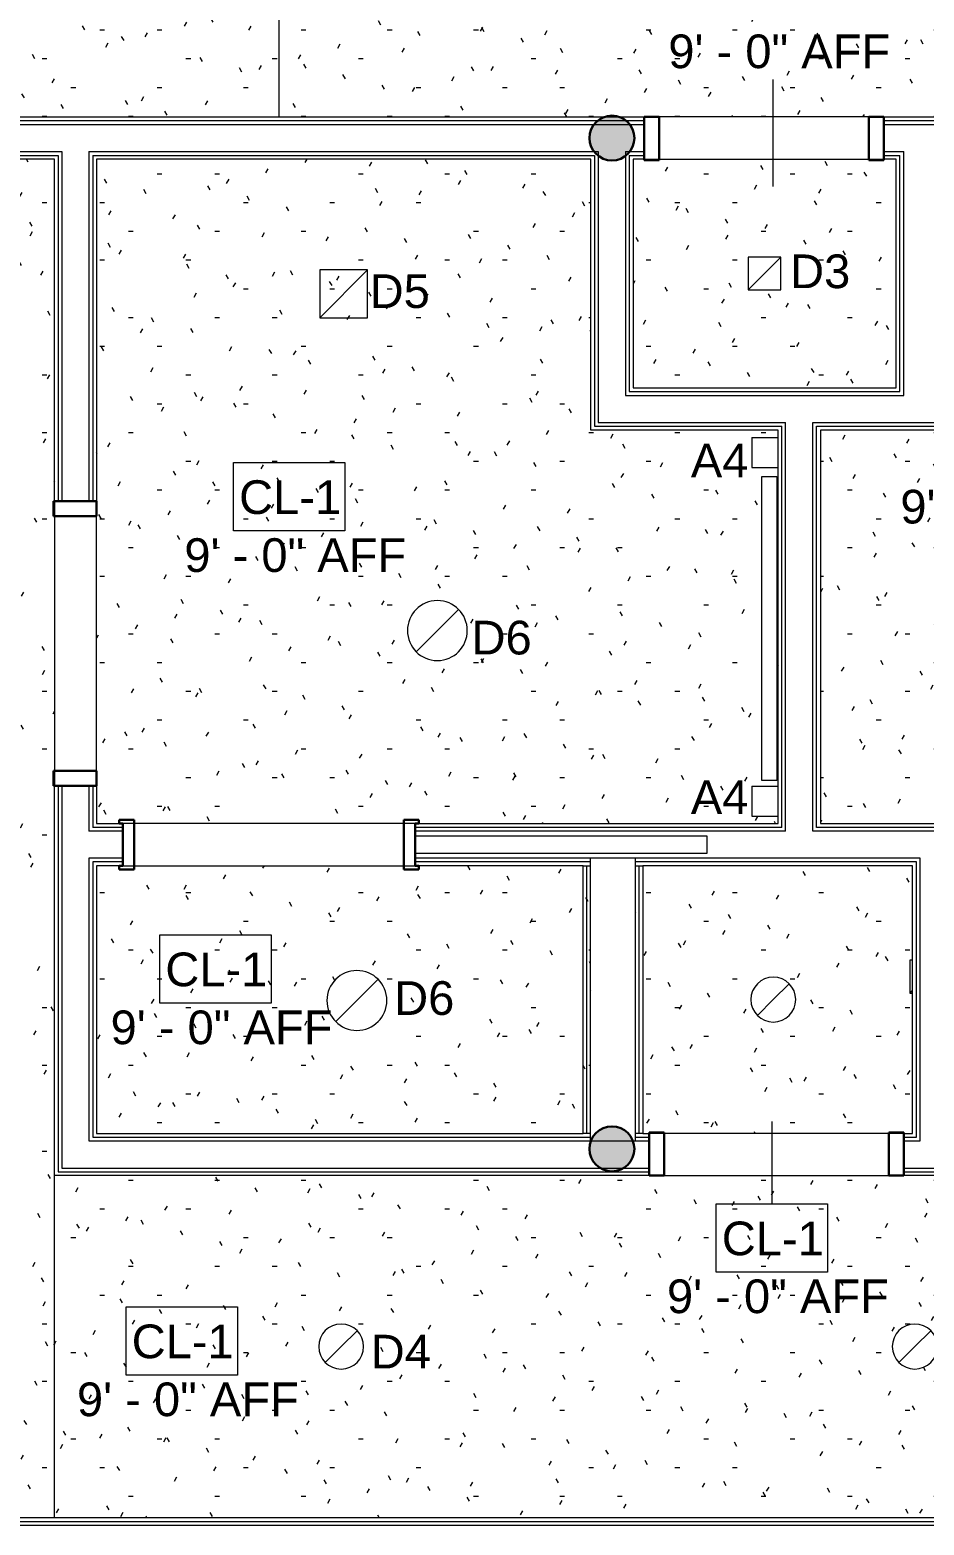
# Model space of a CAD drawing. Header units: inches. Extents: x -1176 to 1507, y -2527 to 978.
# Drawn here: x -811.9 to -692.5, y 261.1 to 460.8 of the extents above; entities that cross this region are included whole.
import ezdxf

# ---------------------------------------------------------------- set-up
doc = ezdxf.new("R2010")
doc.units = ezdxf.units.IN
doc.header["$MEASUREMENT"] = 0
for name, color, linetype, lineweight in [('A-CLNG', 13, 'Continuous', 18), ('A-CLNG-IDEN', 151, 'Continuous', 9), ('A-CLNG-PATT', 13, 'Continuous', 18), ('A-DOOR', 31, 'Continuous', 18), ('A-DOOR-FRAM', 31, 'Continuous', 30), ('A-WALL', 113, 'Continuous', 18), ('A-WALL-PATT', 111, 'Continuous', 18), ('E-LITE-EQPM', 33, 'Continuous', 9), ('E-LITE-EQPM-IDEN', 33, 'Continuous', 9), ('I-WALL', 2, 'Continuous', 18), ('Q-SPCQ', 91, 'Continuous', 9), ('S-COLS', 52, 'Continuous', 18)]:
    doc.layers.add(name, color=color, linetype=linetype, lineweight=lineweight)
doc.styles.add('Arial', font='arial.ttf', dxfattribs={"height": 4.5})
doc.styles.add('Swis721 Lt BT', font='swissl.ttf', dxfattribs={"height": 4.5})
pattern_1 = [(0, (0, 0), (15.36, 3.84), [0.634, -10.886, 0.634, -10.886, -61.44]), (0, (0, 0), (15.36, 3.84), [-23.04, 0.634, -22.406, 0.634, -10.886, -26.88]), (0, (0, 0), (15.36, 3.84), [-57.6, 0.634, -7.046, 0.634, -18.566]), (120, (5.76, 1.92), (-11.005538, 11.38215), [0.634, -10.886, 0.634, -10.886, -61.44]), (120, (5.76, 1.92), (-11.005538, 11.38215), [-23.04, 0.634, -22.406, 0.634, -10.886, -26.88]), (120, (5.76, 1.92), (-11.005538, 11.38215), [-57.6, 0.634, -7.046, 0.634, -18.566]), (240, (7.68, 9.6), (-4.354462, -15.22215), [0.634, -10.886, 0.634, -10.886, -61.44]), (240, (7.68, 9.6), (-4.354462, -15.22215), [-23.04, 0.634, -22.406, 0.634, -10.886, -26.88]), (240, (7.68, 9.6), (-4.354462, -15.22215), [-57.6, 0.634, -7.046, 0.634, -18.566])]

# ---------------------------------------------------------------- blocks, each defined once
blk = doc.blocks.new('Single Flush - D2 2_4_ x 8_-8524163-2nd Floor RCP')
at = {"layer": 'A-DOOR-FRAM'}
for p, q in [((-16, -2.9375), (-16, 2.8125)), ((-16, 2.8125), (-14, 2.8125)), ((-14, -2.9375), (-14, 2.8125)), ((14.000004, -2.9375), (14.000004, 2.8125)), ((14.000004, 2.8125), (16.000004, 2.8125)), ((16.000004, -2.9375), (16.000004, 2.8125)), ((-16, -2.9375), (-14, -2.9375)), ((14.000004, -2.9375), (16.000004, -2.9375))]:
    blk.add_line(p, q, dxfattribs=at)
blk = doc.blocks.new('Single Flush - D2 2_10_ X 8_-8249392-2nd Floor RCP')
at = {"layer": 'A-DOOR-FRAM'}
for p, q in [((-19, 2.9375), (-19, -2.8125)), ((-19, 2.9375), (-17, 2.9375)), ((-17, 2.9375), (-17, -2.8125)), ((17.000004, 2.9375), (17.000004, -2.8125)), ((17.000004, 2.9375), (19.000004, 2.9375)), ((19.000004, 2.9375), (19.000004, -2.8125)), ((-19, -2.8125), (-17, -2.8125)), ((17.000004, -2.8125), (19.000004, -2.8125))]:
    blk.add_line(p, q, dxfattribs=at)
blk = doc.blocks.new('Single Flush Pocket - D5 3_ X 8_-6998484-2nd Floor RCP')
at = {"layer": 'A-DOOR-FRAM'}
for p, q in [((-20, 3.3125), (-20, 2.8125)), ((-20, 3.3125), (-18, 3.3125)), ((-20, 2.8125), (-19.5, 2.8125)), ((-19.5, 2.8125), (-19.5, -2.8125)), ((-18, 3.3125), (-18, -3.3125)), ((18.000004, 3.3125), (18.000004, -3.3125)), ((18.000004, 3.3125), (20.000004, 3.3125)), ((19.500004, 2.8125), (19.500004, -2.8125)), ((19.500004, 2.8125), (20.000004, 2.8125)), ((20.000004, 3.3125), (20.000004, 2.8125)), ((-20, -3.3125), (-20, -2.8125)), ((-20, -2.8125), (-19.5, -2.8125)), ((-20, -3.3125), (-18, -3.3125)), ((18.000004, -3.3125), (20.000004, -3.3125)), ((19.500004, -2.8125), (20.000004, -2.8125)), ((20.000004, -3.3125), (20.000004, -2.8125))]:
    blk.add_line(p, q, dxfattribs=at)
blk = doc.blocks.new('Single Flush - D2 2_6_ X 8_-8253023-2nd Floor RCP')
at = {"layer": 'A-DOOR-FRAM'}
for p, q in [((-17, 2.9375), (-17, -2.8125)), ((-17, 2.9375), (-15, 2.9375)), ((-15, 2.9375), (-15, -2.8125)), ((15.000004, 2.9375), (15.000004, -2.8125)), ((15.000004, 2.9375), (17.000004, 2.9375)), ((17.000004, 2.9375), (17.000004, -2.8125)), ((-17, -2.8125), (-15, -2.8125)), ((15.000004, -2.8125), (17.000004, -2.8125))]:
    blk.add_line(p, q, dxfattribs=at)
blk = doc.blocks.new('L-Recessed Circular - Downlight - 8_-7245237-2nd Floor RCP')
at = {"layer": 'E-LITE-EQPM'}
for q in [(2.83, 2.83), (-2.83, -2.83)]:
    blk.add_line((0, 0), q, dxfattribs=at)
for start, end in [(360, 180), (180, 360)]:
    blk.add_arc((0, 0), 4, start, end, dxfattribs=at)
blk = doc.blocks.new('L-Recessed Square Downlight - 6_-4552745-2nd Floor RCP')
at = {"layer": 'E-LITE-EQPM'}
for p, q in [((-3.1875, -3.1875), (-3.1875, 3.1875)), ((-3.1875, 3.1875), (3.1875, 3.1875)), ((-3.1875, 3.1875), (3.1875, -3.1875)), ((3.1875, 3.1875), (3.1875, -3.1875)), ((3.1875, -3.1875), (-3.1875, -3.1875))]:
    blk.add_line(p, q, dxfattribs=at)
blk = doc.blocks.new('Sconce Light - Sphere - 60W - 120V-7960182-2nd Floor RCP')
at = {"layer": 'E-LITE-EQPM'}
for p, q in [((0, 6.3125), (-2, 6.3125)), ((-2, 6.3125), (-2, 2.8125)), ((2, 6.3125), (0, 6.3125)), ((2, 6.3125), (2, 2.8125)), ((-2, 2.8125), (0, 2.8125)), ((0, 2.8125), (2, 2.8125))]:
    blk.add_line(p, q, dxfattribs=at)
blk = doc.blocks.new('L-Recessed Square Downlight - 4_-4552743-2nd Floor RCP')
at = {"layer": 'E-LITE-EQPM'}
for p, q in [((-2.1875, -2.1875), (-2.1875, 2.1875)), ((-2.1875, 2.1875), (2.1875, 2.1875)), ((-2.1875, 2.1875), (2.1875, -2.1875)), ((2.1875, 2.1875), (2.1875, -2.1875)), ((2.1875, -2.1875), (-2.1875, -2.1875))]:
    blk.add_line(p, q, dxfattribs=at)
blk = doc.blocks.new('L-Recessed Square Downlight - 4_-V12-2nd Floor RCP')
at = {"layer": 'E-LITE-EQPM'}
for p, q in [((-2.19, -2.19), (-2.19, 2.19)), ((-2.19, 2.19), (-1.82, 2.19)), ((-2.19, 2.19), (-1.82, 1.82)), ((-1.82, -2.19), (-2.19, -2.19))]:
    blk.add_line(p, q, dxfattribs=at)
blk = doc.blocks.new('L-Recessed Circular - Downlight - 6_-7313291-2nd Floor RCP')
at = {"layer": 'E-LITE-EQPM'}
for q in [(2.12, 2.12), (-2.12, -2.12)]:
    blk.add_line((0, 0), q, dxfattribs=at)
for start, end in [(360, 180), (180, 360)]:
    blk.add_arc((0, 0), 3, start, end, dxfattribs=at)
blk = doc.blocks.new('Mirror68 - Mirror-8095697-2nd Floor RCP')
at = {"layer": 'Q-SPCQ'}
for p, q in [((-982.6, -1001.6), (-982.6, -999.6)), ((-982.6, -999.6), (-942.01, -999.6)), ((-942.01, -999.6), (-942.01, -1001.6)), ((-942.01, -1001.6), (-982.6, -1001.6))]:
    blk.add_line(p, q, dxfattribs=at)

msp = doc.modelspace()

# ---------------------------------------------------------------- hatches: boundary and pattern name
at = {"layer": 'A-CLNG-PATT'}
h = msp.add_hatch(dxfattribs=at)
h.set_pattern_fill('FP_2', color=256, style=0, pattern_type=2)
h.set_pattern_definition(pattern_1)
h.paths.add_polyline_path([(-1004.06, 449.19), (-872, 449.19), (-871.06, 449.37), (-870.12, 449.19), (-778.6, 449.19), (-778.6, 497.19), (-778.85, 497.19), (-778.85, 601.03), (-867.56, 601.03), (-867.56, 572.84), (-874.56, 572.84), (-874.56, 601.03), (-884.56, 601.03), (-884.56, 597.53), (-888.56, 597.53), (-888.56, 601.03), (-987.56, 601.03), (-987.56, 597.53), (-991.56, 597.53), (-991.56, 601.03), (-997.64, 601.03), (-997.64, 594.9), (-1004.06, 594.9), (-1004.06, 518.87), (-1015.06, 518.87), (-1015.06, 458.42), (-1004.06, 458.42), (-1004.06, 453.32)], flags=0)
h.paths.add_polyline_path([(-992.85, 458.89), (-992.95, 458.91), (-993.02, 458.99), (-993.05, 459.08), (-993.05, 461.23), (-993.29, 461.26), (-993.53, 461.26), (-993.67, 461.31), (-993.86, 461.34), (-994.83, 461.74), (-994.96, 461.85), (-995.62, 462.36), (-995.72, 462.49), (-995.87, 462.61), (-996.02, 462.88), (-996.25, 463.17), (-996.39, 463.51), (-996.55, 463.79), (-996.58, 463.99), (-996.64, 464.12), (-996.77, 465.22), (-996.74, 465.44), (-996.64, 466.16), (-996.58, 466.29), (-996.55, 466.49), (-996.39, 466.77), (-996.25, 467.11), (-996.02, 467.4), (-995.87, 467.67), (-995.72, 467.79), (-995.62, 467.92), (-994.82, 468.55), (-994.71, 468.59), (-993.86, 468.94), (-993.67, 468.97), (-993.53, 469.02), (-993.22, 469.03), (-992.84, 469.08), (-992.38, 469.02), (-992.17, 469.02), (-992.04, 468.97), (-991.82, 468.94), (-990.87, 468.55), (-990.05, 467.92), (-989.43, 467.11), (-989.03, 466.16), (-988.9, 465.14), (-989.03, 464.12), (-989.43, 463.17), (-990.05, 462.36), (-990.88, 461.73), (-991.82, 461.34), (-992.04, 461.31), (-992.17, 461.26), (-992.38, 461.26), (-992.65, 461.23), (-992.66, 459.03), (-992.71, 458.95), (-992.8, 458.89), (-992.84, 458.89)], flags=0)
h.paths.add_polyline_path([(-820.18, 478.02), (-820.96, 478.12), (-821.68, 478.42), (-822.3, 478.9), (-822.78, 479.52), (-823.08, 480.25), (-823.18, 481.02), (-823.08, 481.8), (-822.78, 482.52), (-822.3, 483.14), (-821.68, 483.62), (-820.96, 483.92), (-820.18, 484.02), (-819.41, 483.92), (-818.68, 483.62), (-818.06, 483.14), (-817.59, 482.52), (-817.29, 481.8), (-817.18, 481.02), (-817.29, 480.25), (-817.59, 479.52), (-818.06, 478.9), (-818.68, 478.42), (-819.41, 478.12)], flags=0)
h.paths.add_polyline_path([(-938.53, 478.16), (-939.31, 478.26), (-940.03, 478.56), (-940.65, 479.04), (-941.13, 479.66), (-941.43, 480.38), (-941.53, 481.16), (-941.43, 481.93), (-941.13, 482.66), (-940.65, 483.28), (-940.03, 483.75), (-939.31, 484.05), (-938.53, 484.16), (-937.75, 484.05), (-937.03, 483.75), (-936.41, 483.28), (-935.93, 482.66), (-935.63, 481.93), (-935.53, 481.16), (-935.63, 480.38), (-935.93, 479.66), (-936.41, 479.04), (-937.03, 478.56), (-937.75, 478.26)], flags=0)
h.paths.add_polyline_path([(-879.36, 505.01), (-880.07, 505.25), (-880.5, 505.85), (-880.5, 506.6), (-880.07, 507.2), (-879.86, 507.27), (-879.86, 523.24), (-887.46, 510.07), (-887.32, 509.9), (-887.25, 509.13), (-887.61, 508.51), (-888.29, 508.21), (-889.02, 508.37), (-889.52, 508.92), (-889.58, 509.69), (-889.23, 510.31), (-888.54, 510.61), (-888.33, 510.57), (-880.72, 523.74), (-894.56, 515.75), (-894.51, 515.54), (-894.81, 514.86), (-895.46, 514.48), (-896.2, 514.56), (-896.76, 515.06), (-896.91, 515.79), (-896.61, 516.47), (-895.96, 516.85), (-895.22, 516.77), (-895.06, 516.62), (-881.22, 524.61), (-896.44, 524.61), (-896.5, 524.4), (-897.11, 523.96), (-897.86, 523.96), (-898.46, 524.4), (-898.69, 525.11), (-898.46, 525.82), (-897.85, 526.26), (-897.11, 526.26), (-896.5, 525.82), (-896.44, 525.61), (-881.22, 525.61), (-895.07, 533.58), (-895.22, 533.45), (-895.99, 533.39), (-896.61, 533.74), (-896.91, 534.42), (-896.76, 535.15), (-896.2, 535.65), (-895.43, 535.71), (-894.81, 535.36), (-894.51, 534.68), (-894.56, 534.46), (-880.72, 526.47), (-888.33, 539.65), (-888.54, 539.6), (-889.23, 539.91), (-889.6, 540.55), (-889.52, 541.3), (-889.02, 541.85), (-888.29, 542.01), (-887.61, 541.7), (-887.24, 541.06), (-887.32, 540.31), (-887.46, 540.15), (-879.86, 526.97), (-879.86, 542.95), (-880.07, 543.02), (-880.5, 543.62), (-880.5, 544.37), (-880.07, 544.97), (-879.36, 545.2), (-878.65, 544.97), (-878.21, 544.37), (-878.21, 543.62), (-878.65, 543.02), (-878.86, 542.95), (-878.86, 526.97), (-871.25, 540.15), (-871.4, 540.31), (-871.46, 541.08), (-871.1, 541.7), (-870.42, 542.01), (-869.69, 541.85), (-869.19, 541.3), (-869.13, 540.52), (-869.49, 539.91), (-870.17, 539.6), (-870.38, 539.65), (-877.99, 526.47), (-864.16, 534.46), (-864.2, 534.68), (-863.9, 535.36), (-863.25, 535.73), (-862.51, 535.65), (-861.95, 535.15), (-861.8, 534.42), (-862.1, 533.74), (-862.75, 533.37), (-863.49, 533.45), (-863.66, 533.6), (-877.49, 525.61), (-862.28, 525.61), (-862.21, 525.82), (-861.6, 526.26), (-860.86, 526.26), (-860.25, 525.82), (-860.02, 525.11), (-860.25, 524.4), (-860.86, 523.96), (-861.61, 523.96), (-862.21, 524.4), (-862.28, 524.61), (-877.49, 524.61), (-863.64, 516.63), (-863.49, 516.77), (-862.72, 516.83), (-862.1, 516.47), (-861.8, 515.79), (-861.95, 515.06), (-862.51, 514.56), (-863.28, 514.5), (-863.9, 514.86), (-864.2, 515.54), (-864.16, 515.75), (-877.99, 523.74), (-870.38, 510.57), (-870.17, 510.61), (-869.49, 510.31), (-869.11, 509.66), (-869.19, 508.92), (-869.69, 508.37), (-870.42, 508.21), (-871.1, 508.51), (-871.47, 509.16), (-871.4, 509.9), (-871.25, 510.07), (-878.86, 523.24), (-878.86, 507.27), (-878.65, 507.2), (-878.21, 506.6), (-878.21, 505.85), (-878.65, 505.25), (-879.22, 505.06)], flags=0)
h.paths.add_polyline_path([(-820.18, 553.81), (-820.96, 553.91), (-821.68, 554.21), (-822.3, 554.69), (-822.78, 555.31), (-823.08, 556.03), (-823.18, 556.81), (-823.08, 557.59), (-822.78, 558.31), (-822.3, 558.93), (-821.68, 559.41), (-820.96, 559.71), (-820.18, 559.81), (-819.41, 559.71), (-818.68, 559.41), (-818.06, 558.93), (-817.59, 558.31), (-817.29, 557.59), (-817.18, 556.81), (-817.29, 556.03), (-817.59, 555.31), (-818.06, 554.69), (-818.68, 554.21), (-819.41, 553.91)], flags=0)
h.paths.add_polyline_path([(-938.53, 553.94), (-939.31, 554.05), (-940.03, 554.35), (-940.65, 554.82), (-941.13, 555.44), (-941.43, 556.17), (-941.53, 556.94), (-941.43, 557.72), (-941.13, 558.44), (-940.65, 559.06), (-940.03, 559.54), (-939.31, 559.84), (-938.53, 559.94), (-937.75, 559.84), (-937.03, 559.54), (-936.41, 559.06), (-935.93, 558.44), (-935.63, 557.72), (-935.53, 556.94), (-935.63, 556.17), (-935.93, 555.44), (-936.41, 554.82), (-937.03, 554.35), (-937.75, 554.05)], flags=0)
h.paths.add_polyline_path([(-785.76, 583.51), (-796.78, 583.51), (-796.78, 594.53), (-785.76, 594.53), (-785.76, 592.76)], flags=0)
h = msp.add_hatch(dxfattribs=at)
h.set_pattern_fill('FP_2', color=256, style=0, pattern_type=2)
h.set_pattern_definition(pattern_1)
h.paths.add_polyline_path([(-713.41, 449.19), (-655.45, 449.19), (-655.45, 497.19), (-778.6, 497.19), (-778.6, 449.19), (-735.11, 449.19), (-734.16, 449.37), (-733.22, 449.19), (-725.07, 449.19)], flags=0)
h.paths.add_polyline_path([(-743.98, 471.19), (-744.75, 471.29), (-745.48, 471.59), (-746.1, 472.07), (-746.57, 472.69), (-746.87, 473.41), (-746.98, 474.19), (-746.87, 474.96), (-746.57, 475.69), (-746.1, 476.31), (-745.48, 476.78), (-744.75, 477.08), (-743.98, 477.19), (-743.2, 477.08), (-742.48, 476.78), (-741.85, 476.31), (-741.38, 475.69), (-741.08, 474.96), (-740.98, 474.19), (-741.08, 473.41), (-741.38, 472.69), (-741.85, 472.07), (-742.48, 471.59), (-743.2, 471.29)], flags=0)
h.paths.add_polyline_path([(-695.98, 471.19), (-696.75, 471.29), (-697.48, 471.59), (-698.1, 472.07), (-698.57, 472.69), (-698.87, 473.41), (-698.98, 474.19), (-698.87, 474.96), (-698.57, 475.69), (-698.1, 476.31), (-697.48, 476.78), (-696.75, 477.08), (-695.98, 477.19), (-695.2, 477.08), (-694.48, 476.78), (-693.85, 476.31), (-693.38, 475.69), (-693.08, 474.96), (-692.98, 474.19), (-693.08, 473.41), (-693.38, 472.69), (-693.85, 472.07), (-694.48, 471.59), (-695.2, 471.29)], flags=0)
h = msp.add_hatch(dxfattribs=at)
h.set_pattern_fill('FP_2', color=256, style=0, pattern_type=2)
h.set_pattern_definition(pattern_1)
h.paths.add_polyline_path([(-1004.06, 262.12), (-965.55, 262.12), (-965.55, 315.06), (-958.55, 315.06), (-958.55, 262.12), (-874.56, 262.12), (-874.56, 315.06), (-867.56, 315.06), (-867.56, 262.12), (-808.6, 262.12), (-808.6, 443.56), (-860.6, 443.56), (-860.6, 440.06), (-864.6, 440.06), (-864.6, 443.56), (-870.12, 443.56), (-871.06, 443.37), (-872, 443.56), (-971.06, 443.56), (-971.06, 440.06), (-975.06, 440.06), (-975.06, 443.56), (-1004.06, 443.56), (-1004.06, 389.37), (-1015.06, 389.37), (-1015.06, 335.94), (-1004.06, 335.94), (-1004.06, 266.12), (-1015.06, 266.12), (-1015.06, 262.12)], flags=0)
h.paths.add_polyline_path([(-858.63, 265.21), (-858.73, 265.23), (-858.8, 265.3), (-858.83, 265.4), (-858.83, 267.55), (-859.12, 267.58), (-859.32, 267.58), (-859.45, 267.63), (-859.64, 267.66), (-860.61, 268.06), (-860.74, 268.17), (-861.4, 268.67), (-861.51, 268.81), (-861.65, 268.93), (-861.8, 269.2), (-862.03, 269.49), (-862.17, 269.83), (-862.33, 270.11), (-862.37, 270.3), (-862.42, 270.44), (-862.56, 271.53), (-862.52, 271.75), (-862.42, 272.48), (-862.37, 272.61), (-862.33, 272.81), (-862.17, 273.08), (-862.03, 273.43), (-861.8, 273.72), (-861.65, 273.99), (-861.51, 274.11), (-861.4, 274.24), (-860.6, 274.87), (-860.49, 274.91), (-859.64, 275.26), (-859.45, 275.29), (-859.32, 275.34), (-859.07, 275.34), (-858.62, 275.4), (-858.17, 275.34), (-857.95, 275.34), (-857.83, 275.29), (-857.6, 275.26), (-856.65, 274.87), (-855.84, 274.24), (-855.21, 273.43), (-854.82, 272.48), (-854.68, 271.46), (-854.82, 270.44), (-855.21, 269.49), (-855.84, 268.67), (-856.67, 268.04), (-857.6, 267.66), (-857.83, 267.63), (-857.95, 267.58), (-858.17, 267.58), (-858.44, 267.55), (-858.44, 265.35), (-858.49, 265.26), (-858.58, 265.21), (-858.62, 265.21)], flags=0)
h.paths.add_polyline_path([(-943.53, 269.59), (-954.56, 269.59), (-954.56, 280.61), (-943.53, 280.61)], flags=0)
h.paths.add_polyline_path([(-963.45, 345.31), (-964.22, 345.42), (-964.95, 345.72), (-965.57, 346.19), (-966.04, 346.81), (-966.34, 347.54), (-966.45, 348.31), (-966.34, 349.09), (-966.04, 349.81), (-965.57, 350.43), (-964.95, 350.91), (-964.22, 351.21), (-963.45, 351.31), (-962.67, 351.21), (-961.95, 350.91), (-961.33, 350.43), (-960.85, 349.81), (-960.55, 349.09), (-960.45, 348.31), (-960.55, 347.54), (-960.85, 346.81), (-961.33, 346.19), (-961.95, 345.72), (-962.67, 345.42)], flags=0)
h.paths.add_polyline_path([(-860.22, 345.31), (-860.99, 345.42), (-861.72, 345.72), (-862.34, 346.19), (-862.81, 346.81), (-863.11, 347.54), (-863.22, 348.31), (-863.11, 349.09), (-862.81, 349.81), (-862.34, 350.43), (-861.72, 350.91), (-860.99, 351.21), (-860.22, 351.31), (-859.44, 351.21), (-858.72, 350.91), (-858.09, 350.43), (-857.62, 349.81), (-857.32, 349.09), (-857.22, 348.31), (-857.32, 347.54), (-857.62, 346.81), (-858.09, 346.19), (-858.72, 345.72), (-859.44, 345.42)], flags=0)
h.paths.add_polyline_path([(-911.83, 358.97), (-912.54, 359.2), (-912.98, 359.8), (-912.98, 360.55), (-912.54, 361.15), (-912.33, 361.22), (-912.33, 377.2), (-919.94, 364.02), (-919.79, 363.86), (-919.73, 363.09), (-920.09, 362.47), (-920.77, 362.17), (-921.5, 362.32), (-922, 362.87), (-922.06, 363.65), (-921.7, 364.26), (-921.02, 364.57), (-920.8, 364.52), (-913.2, 377.7), (-927.03, 369.71), (-926.99, 369.49), (-927.29, 368.81), (-927.94, 368.44), (-928.68, 368.52), (-929.23, 369.02), (-929.39, 369.75), (-929.08, 370.43), (-928.44, 370.8), (-927.7, 370.72), (-927.53, 370.58), (-913.7, 378.56), (-928.91, 378.56), (-928.98, 378.35), (-929.58, 377.91), (-930.33, 377.92), (-930.93, 378.35), (-931.16, 379.06), (-930.93, 379.77), (-930.33, 380.21), (-929.58, 380.21), (-928.98, 379.77), (-928.91, 379.56), (-913.7, 379.56), (-927.55, 387.54), (-927.7, 387.4), (-928.47, 387.34), (-929.08, 387.7), (-929.39, 388.38), (-929.23, 389.11), (-928.68, 389.61), (-927.91, 389.67), (-927.29, 389.31), (-926.99, 388.63), (-927.03, 388.42), (-913.2, 380.43), (-920.8, 393.6), (-921.02, 393.56), (-921.7, 393.86), (-922.07, 394.51), (-922, 395.25), (-921.5, 395.8), (-920.77, 395.96), (-920.09, 395.66), (-919.71, 395.01), (-919.79, 394.27), (-919.94, 394.1), (-912.33, 380.93), (-912.33, 396.9), (-912.54, 396.97), (-912.98, 397.58), (-912.98, 398.32), (-912.54, 398.93), (-911.83, 399.16), (-911.12, 398.93), (-910.68, 398.32), (-910.68, 397.57), (-911.12, 396.97), (-911.33, 396.9), (-911.33, 380.93), (-903.72, 394.1), (-903.87, 394.27), (-903.93, 395.04), (-903.58, 395.66), (-902.9, 395.96), (-902.17, 395.8), (-901.67, 395.25), (-901.61, 394.48), (-901.96, 393.86), (-902.64, 393.56), (-902.87, 393.59), (-910.47, 380.43), (-896.63, 388.42), (-896.68, 388.63), (-896.37, 389.31), (-895.73, 389.69), (-894.98, 389.61), (-894.43, 389.11), (-894.28, 388.38), (-894.58, 387.7), (-895.22, 387.32), (-895.97, 387.4), (-896.13, 387.55), (-909.97, 379.56), (-894.75, 379.56), (-894.68, 379.77), (-894.08, 380.21), (-893.33, 380.21), (-892.73, 379.77), (-892.5, 379.06), (-892.73, 378.35), (-893.33, 377.91), (-894.08, 377.92), (-894.68, 378.35), (-894.75, 378.56), (-909.97, 378.56), (-896.12, 370.59), (-895.97, 370.72), (-895.2, 370.78), (-894.58, 370.43), (-894.28, 369.75), (-894.43, 369.02), (-894.98, 368.52), (-895.76, 368.46), (-896.37, 368.81), (-896.68, 369.49), (-896.63, 369.71), (-910.47, 377.7), (-902.86, 364.52), (-902.64, 364.57), (-901.96, 364.26), (-901.59, 363.62), (-901.67, 362.87), (-902.17, 362.32), (-902.9, 362.17), (-903.58, 362.47), (-903.95, 363.11), (-903.87, 363.86), (-903.72, 364.02), (-911.33, 377.2), (-911.33, 361.22), (-911.12, 361.15), (-910.68, 360.55), (-910.68, 359.8), (-911.12, 359.2), (-911.7, 359.01)], flags=0)
h.paths.add_polyline_path([(-963.45, 409.81), (-964.22, 409.91), (-964.95, 410.21), (-965.57, 410.69), (-966.04, 411.31), (-966.34, 412.04), (-966.45, 412.81), (-966.34, 413.59), (-966.04, 414.31), (-965.57, 414.93), (-964.95, 415.41), (-964.22, 415.71), (-963.45, 415.81), (-962.67, 415.71), (-961.95, 415.41), (-961.33, 414.93), (-960.85, 414.31), (-960.55, 413.59), (-960.45, 412.81), (-960.55, 412.04), (-960.85, 411.31), (-961.33, 410.69), (-961.95, 410.21), (-962.67, 409.91)], flags=0)
h.paths.add_polyline_path([(-860.22, 409.81), (-860.99, 409.91), (-861.72, 410.21), (-862.34, 410.69), (-862.81, 411.31), (-863.11, 412.04), (-863.22, 412.81), (-863.11, 413.59), (-862.81, 414.31), (-862.34, 414.93), (-861.72, 415.41), (-860.99, 415.71), (-860.22, 415.81), (-859.44, 415.71), (-858.72, 415.41), (-858.09, 414.93), (-857.62, 414.31), (-857.32, 413.59), (-857.22, 412.81), (-857.32, 412.04), (-857.62, 411.31), (-858.09, 410.69), (-858.72, 410.21), (-859.44, 409.91)], flags=0)
h = msp.add_hatch(dxfattribs=at)
h.set_pattern_fill('FP_2', color=256, style=0, pattern_type=2)
h.set_pattern_definition(pattern_1)
h.paths.add_polyline_path([(-655.45, 354.81), (-655.45, 407.37), (-706.34, 407.37), (-706.34, 354.81), (-666.77, 354.81)], flags=0)
h.paths.add_polyline_path([(-799.45, 354.81), (-711.97, 354.81), (-711.97, 355.81), (-715.47, 355.81), (-715.47, 359.81), (-711.97, 359.81), (-711.97, 402.37), (-715.47, 402.38), (-715.47, 406.37), (-711.97, 406.37), (-711.97, 407.37), (-736.98, 407.37), (-736.98, 443.56), (-802.98, 443.56), (-802.98, 354.81)], flags=0)
h.paths.add_polyline_path([(-712.47, 360.56), (-714.15, 360.56), (-714.15, 401.15), (-712.15, 401.15), (-712.15, 360.56)], flags=0)
h.paths.add_polyline_path([(-757.47, 376.59), (-758.51, 376.73), (-759.47, 377.13), (-760.3, 377.76), (-760.94, 378.59), (-761.34, 379.56), (-761.47, 380.59), (-761.34, 381.63), (-760.94, 382.59), (-760.3, 383.42), (-759.47, 384.06), (-758.51, 384.46), (-757.47, 384.59), (-756.44, 384.46), (-755.47, 384.06), (-754.64, 383.42), (-754.01, 382.59), (-753.61, 381.63), (-753.47, 380.59), (-753.61, 379.56), (-754.01, 378.59), (-754.64, 377.76), (-755.47, 377.13), (-756.44, 376.73)], flags=0)
h.paths.add_polyline_path([(-680.89, 380.26), (-681.67, 380.36), (-682.39, 380.66), (-683.02, 381.14), (-683.49, 381.76), (-683.79, 382.48), (-683.89, 383.26), (-683.79, 384.04), (-683.49, 384.76), (-683.02, 385.38), (-682.39, 385.86), (-681.67, 386.16), (-680.89, 386.26), (-680.12, 386.16), (-679.39, 385.86), (-678.77, 385.38), (-678.3, 384.76), (-678, 384.04), (-677.89, 383.26), (-678, 382.48), (-678.3, 381.76), (-678.77, 381.14), (-679.39, 380.66), (-680.12, 380.36)], flags=0)
h = msp.add_hatch(dxfattribs=at)
h.set_pattern_fill('FP_2', color=256, style=0, pattern_type=2)
h.set_pattern_definition(pattern_1)
h.paths.add_polyline_path([(-731.35, 413), (-696.21, 413), (-696.21, 443.56), (-731.35, 443.56), (-731.35, 426.02)], flags=0)
h.paths.add_polyline_path([(-690.59, 413), (-655.45, 413), (-655.45, 443.56), (-690.59, 443.56), (-690.59, 421.77)], flags=0)
h.paths.add_polyline_path([(-673.02, 425.28), (-673.79, 425.38), (-674.52, 425.68), (-675.14, 426.16), (-675.61, 426.78), (-675.91, 427.5), (-676.02, 428.28), (-675.91, 429.06), (-675.61, 429.78), (-675.14, 430.4), (-674.52, 430.88), (-673.79, 431.18), (-673.02, 431.28), (-672.24, 431.18), (-671.52, 430.88), (-670.89, 430.4), (-670.42, 429.78), (-670.12, 429.06), (-670.02, 428.28), (-670.12, 427.5), (-670.42, 426.78), (-670.89, 426.16), (-671.52, 425.68), (-672.24, 425.38)], flags=0)
h = msp.add_hatch(dxfattribs=at)
h.set_pattern_fill('FP_2', color=256, style=0, pattern_type=2)
h.set_pattern_definition(pattern_1)
h.paths.add_polyline_path([(-783.36, 313.44), (-738.02, 313.44), (-738.02, 349.19), (-802.98, 349.19), (-802.98, 313.44)], flags=0)
h.paths.add_polyline_path([(-768.21, 327.19), (-769.24, 327.32), (-770.21, 327.72), (-771.03, 328.36), (-771.67, 329.19), (-772.07, 330.15), (-772.21, 331.19), (-772.07, 332.22), (-771.67, 333.19), (-771.03, 334.01), (-770.21, 334.65), (-769.24, 335.05), (-768.21, 335.19), (-767.17, 335.05), (-766.21, 334.65), (-765.38, 334.01), (-764.74, 333.19), (-764.34, 332.22), (-764.21, 331.19), (-764.34, 330.15), (-764.74, 329.19), (-765.38, 328.36), (-766.21, 327.72), (-767.17, 327.32)], flags=0)
h = msp.add_hatch(dxfattribs=at)
h.set_pattern_fill('FP_2', color=256, style=0, pattern_type=2)
h.set_pattern_definition(pattern_1)
h.paths.add_polyline_path([(-729.21, 313.44), (-694.02, 313.44), (-694.02, 349.19), (-730.02, 349.19), (-730.02, 313.44)], flags=0)
h.paths.add_polyline_path([(-666.77, 313.44), (-650.09, 313.44), (-650.09, 349.19), (-688.4, 349.19), (-688.4, 313.44)], flags=0)
h.paths.add_polyline_path([(-712.62, 328.31), (-713.41, 328.42), (-714.12, 328.71), (-714.74, 329.19), (-715.22, 329.81), (-715.51, 330.53), (-715.62, 331.31), (-715.51, 332.09), (-715.22, 332.81), (-714.74, 333.43), (-714.12, 333.91), (-713.39, 334.21), (-712.62, 334.31), (-711.84, 334.21), (-711.12, 333.91), (-710.5, 333.43), (-710.02, 332.81), (-709.72, 332.09), (-709.62, 331.31), (-709.72, 330.53), (-710.02, 329.81), (-710.5, 329.19), (-711.12, 328.71), (-711.84, 328.41)], flags=0)
h = msp.add_hatch(dxfattribs=at)
h.set_pattern_fill('FP_2', color=256, style=0, pattern_type=2)
h.set_pattern_definition(pattern_1)
h.paths.add_polyline_path([(-666.77, 262.12), (-655.45, 262.12), (-655.45, 307.81), (-808.6, 307.81), (-808.6, 262.12), (-713.41, 262.12)], flags=0)
h.paths.add_polyline_path([(-693.73, 281.97), (-694.51, 282.07), (-695.23, 282.37), (-695.86, 282.85), (-696.33, 283.47), (-696.63, 284.19), (-696.73, 284.97), (-696.63, 285.74), (-696.33, 286.47), (-695.86, 287.09), (-695.23, 287.57), (-694.51, 287.87), (-693.73, 287.97), (-692.96, 287.87), (-692.23, 287.57), (-691.61, 287.09), (-691.14, 286.47), (-690.84, 285.74), (-690.73, 284.97), (-690.84, 284.19), (-691.14, 283.47), (-691.61, 282.85), (-692.23, 282.37), (-692.96, 282.07)], flags=0)
h.paths.add_polyline_path([(-770.31, 281.97), (-771.09, 282.07), (-771.81, 282.37), (-772.43, 282.85), (-772.91, 283.47), (-773.21, 284.19), (-773.31, 284.97), (-773.21, 285.74), (-772.91, 286.47), (-772.43, 287.09), (-771.81, 287.57), (-771.09, 287.87), (-770.31, 287.97), (-769.54, 287.87), (-768.81, 287.57), (-768.19, 287.09), (-767.71, 286.47), (-767.41, 285.74), (-767.31, 284.97), (-767.41, 284.19), (-767.71, 283.47), (-768.19, 282.85), (-768.81, 282.37), (-769.54, 282.07)], flags=0)
at = {"layer": 'A-WALL-PATT', "lineweight": 9}
h = msp.add_hatch(dxfattribs=at)
h.set_pattern_fill('FP_2', color=256, style=0, pattern_type=2)
h.set_pattern_definition(pattern_1)
h.paths.add_polyline_path([(-737.52, 313.44), (-737.52, 349.19), (-738.02, 349.19), (-738.02, 313.44)], flags=0)
h = msp.add_hatch(dxfattribs=at)
h.set_pattern_fill('FP_2', color=256, style=0, pattern_type=2)
h.set_pattern_definition(pattern_1)
h.paths.add_polyline_path([(-737.02, 313.44), (-737.02, 349.19), (-737.52, 349.19), (-737.52, 313.44)], flags=0)
h = msp.add_hatch(dxfattribs=at)
h.set_pattern_fill('FP_2', color=256, style=0, pattern_type=2)
h.set_pattern_definition(pattern_1)
h.paths.add_polyline_path([(-730.52, 313.44), (-730.52, 349.19), (-731.02, 349.19), (-731.02, 313.44)], flags=0)
at = {"layer": 'S-COLS'}
for points in [[(-734.16, 443.37), (-733.02, 443.6), (-732.04, 444.25), (-731.39, 445.23), (-731.16, 446.37), (-731.39, 447.52), (-732.04, 448.5), (-733.02, 449.15), (-734.16, 449.37), (-735.31, 449.15), (-736.28, 448.5), (-736.94, 447.52), (-737.16, 446.37), (-736.94, 445.23), (-736.28, 444.25), (-735.31, 443.6)], [(-734.16, 308.37), (-733.02, 308.6), (-732.04, 309.25), (-731.39, 310.23), (-731.16, 311.37), (-731.39, 312.52), (-732.04, 313.5), (-733.02, 314.15), (-734.16, 314.37), (-735.31, 314.15), (-736.28, 313.5), (-736.94, 312.52), (-737.16, 311.37), (-736.94, 310.23), (-736.28, 309.25), (-735.31, 308.6)]]:
    msp.add_hatch(color=250, dxfattribs=at).paths.add_polyline_path(points, flags=0)

# ---------------------------------------------------------------- linework, layer by layer
at = {"layer": 'A-CLNG'}
for p, q in [((-778.6, 449.19), (-778.6, 497.19)), ((-808.6, 262.12), (-808.6, 307.81))]:
    msp.add_line(p, q, dxfattribs=at)
for centre, radius, start, end in [((-757.47, 380.59), 4, 360, 180), ((-757.47, 380.59), 4, 180, 360), ((-768.21, 331.19), 4, 0, 180), ((-712.62, 331.31), 3, 0, 180), ((-768.21, 331.19), 4, 180, 360), ((-712.62, 331.31), 3, 180, 0), ((-770.31, 284.97), 3, 0, 180), ((-693.73, 284.97), 3, 0, 180), ((-770.31, 284.97), 3, 180, 0), ((-693.73, 284.97), 3, 180, 0)]:
    msp.add_arc(centre, radius, start, end, dxfattribs=at)
at = {"layer": 'A-CLNG-IDEN'}
for p, q in [((-712.63, 439.88), (-712.63, 454.19)), ((-712.81, 315.03), (-712.81, 304.04))]:
    msp.add_line(p, q, dxfattribs=at)
at = {"layer": 'A-CLNG-IDEN', "flags": 128}
for points in [[(-784.69, 403.04), (-769.81, 403.04), (-769.81, 393.9), (-784.69, 393.9)], [(-794.54, 339.96), (-779.66, 339.96), (-779.66, 330.83), (-794.54, 330.83)], [(-720.25, 304.04), (-705.37, 304.04), (-705.37, 294.9), (-720.25, 294.9)], [(-799.03, 290.28), (-784.15, 290.28), (-784.15, 281.15), (-799.03, 281.15)]]:
    msp.add_lwpolyline(points, close=True, dxfattribs=at)
at = {"layer": 'A-WALL'}
for p, q in [((-1015.06, 448.69), (-729.85, 448.69)), ((-1015.06, 448.19), (-729.85, 448.19)), ((-697.85, 448.69), (-654.95, 448.69)), ((-697.85, 448.19), (-654.45, 448.19)), ((-1015.06, 444.56), (-807.6, 444.56)), ((-1015.06, 444.06), (-808.1, 444.06)), ((-808.1, 444.06), (-808.1, 397.87)), ((-807.6, 444.56), (-807.6, 397.87)), ((-803.98, 444.56), (-803.98, 397.87)), ((-803.98, 444.56), (-735.98, 444.56)), ((-803.48, 444.06), (-803.48, 397.87)), ((-803.48, 444.06), (-736.48, 444.06)), ((-736.48, 444.06), (-736.48, 407.87)), ((-735.98, 444.56), (-735.98, 408.37)), ((-732.35, 444.56), (-729.85, 444.56)), ((-732.35, 444.56), (-732.35, 412)), ((-731.85, 444.06), (-729.85, 444.06)), ((-731.85, 444.06), (-731.85, 412.5)), ((-697.85, 444.56), (-695.21, 444.56)), ((-697.85, 444.06), (-695.71, 444.06)), ((-695.71, 412.5), (-695.71, 444.06)), ((-695.21, 412), (-695.21, 444.56)), ((-732.35, 412), (-695.21, 412)), ((-731.85, 412.5), (-695.71, 412.5)), ((-736.48, 407.87), (-711.47, 407.87)), ((-735.98, 408.37), (-710.97, 408.37)), ((-711.47, 354.31), (-711.47, 407.87)), ((-710.97, 353.81), (-710.97, 408.37)), ((-707.34, 353.81), (-707.34, 408.37)), ((-707.34, 408.37), (-654.45, 408.37)), ((-706.84, 354.31), (-706.84, 407.87)), ((-706.84, 407.87), (-654.95, 407.87)), ((-808.1, 359.87), (-808.1, 308.31)), ((-807.6, 359.87), (-807.6, 308.81)), ((-803.98, 359.87), (-803.98, 353.81)), ((-803.48, 359.87), (-803.48, 354.31)), ((-799.45, 353.81), (-803.98, 353.81)), ((-799.45, 354.31), (-803.48, 354.31)), ((-711.47, 354.31), (-760.45, 354.31)), ((-710.97, 353.81), (-760.45, 353.81)), ((-654.45, 353.81), (-707.34, 353.81)), ((-654.95, 354.31), (-706.84, 354.31)), ((-803.98, 350.19), (-803.98, 312.44)), ((-799.45, 350.19), (-803.98, 350.19)), ((-803.48, 349.69), (-803.48, 312.94)), ((-799.45, 349.69), (-803.48, 349.69)), ((-693.02, 350.19), (-760.45, 350.19)), ((-737.02, 349.69), (-760.45, 349.69)), ((-737.02, 312.44), (-737.02, 350.19)), ((-731.02, 312.44), (-731.02, 350.19)), ((-693.52, 349.69), (-731.02, 349.69)), ((-693.52, 312.94), (-693.52, 349.69)), ((-693.02, 312.44), (-693.02, 350.19)), ((-738.02, 349.19), (-737.02, 349.19)), ((-737.52, 313.44), (-737.52, 349.19)), ((-731.02, 349.19), (-730.02, 349.19)), ((-730.52, 313.44), (-730.52, 349.19)), ((-803.98, 312.44), (-729.21, 312.44)), ((-803.48, 312.94), (-737.02, 312.94)), ((-737.02, 313.44), (-738.02, 313.44)), ((-730.02, 313.44), (-731.02, 313.44)), ((-731.02, 312.94), (-729.21, 312.94)), ((-695.21, 312.94), (-693.52, 312.94)), ((-695.21, 312.44), (-693.02, 312.44)), ((-808.1, 308.31), (-729.21, 308.31)), ((-807.6, 308.81), (-729.21, 308.81)), ((-695.21, 308.81), (-654.45, 308.81)), ((-695.21, 308.31), (-654.95, 308.31)), ((-867.56, 261.62), (-654.95, 261.62)), ((-867.56, 261.12), (-654.45, 261.12))]:
    msp.add_line(p, q, dxfattribs=at)
at = {"layer": 'I-WALL'}
for p, q in [((-1015.06, 449.19), (-729.85, 449.19)), ((-729.85, 449.19), (-729.85, 443.56)), ((-697.85, 443.56), (-697.85, 449.19)), ((-697.85, 449.19), (-655.45, 449.19)), ((-808.6, 443.56), (-860.6, 443.56)), ((-808.6, 397.87), (-808.6, 443.56)), ((-802.98, 443.56), (-802.98, 397.87)), ((-736.98, 443.56), (-802.98, 443.56)), ((-736.98, 407.37), (-736.98, 443.56)), ((-729.85, 443.56), (-731.35, 443.56)), ((-731.35, 443.56), (-731.35, 413)), ((-696.21, 443.56), (-697.85, 443.56)), ((-696.21, 413), (-696.21, 443.56)), ((-731.35, 413), (-696.21, 413)), ((-711.97, 407.37), (-736.98, 407.37)), ((-711.97, 406.37), (-711.97, 407.37)), ((-706.34, 407.37), (-706.34, 354.81)), ((-655.45, 407.37), (-706.34, 407.37)), ((-711.97, 359.81), (-711.97, 402.37)), ((-802.98, 397.87), (-808.6, 397.87)), ((-808.6, 307.81), (-808.6, 359.87)), ((-808.6, 359.87), (-802.98, 359.87)), ((-802.98, 359.87), (-802.98, 354.81)), ((-711.97, 354.81), (-711.97, 355.81)), ((-802.98, 354.81), (-799.45, 354.81)), ((-799.45, 354.81), (-799.45, 353.12)), ((-760.45, 354.81), (-711.97, 354.81)), ((-760.45, 353.12), (-760.45, 354.81)), ((-706.34, 354.81), (-655.45, 354.81)), ((-799.45, 353.12), (-799.48, 353.12)), ((-799.48, 353.12), (-799.48, 350.87)), ((-721.45, 353.12), (-760.45, 353.12)), ((-721.45, 350.87), (-721.45, 353.12)), ((-799.48, 350.87), (-799.45, 350.87)), ((-799.45, 350.87), (-799.45, 349.19)), ((-760.45, 349.19), (-760.45, 350.87)), ((-760.45, 350.87), (-721.45, 350.87)), ((-802.98, 349.19), (-802.98, 313.44)), ((-799.45, 349.19), (-802.98, 349.19)), ((-738.02, 349.19), (-760.45, 349.19)), ((-738.02, 313.44), (-738.02, 349.19)), ((-730.02, 349.19), (-730.02, 313.44)), ((-694.02, 349.19), (-730.02, 349.19)), ((-694.02, 313.44), (-694.02, 349.19)), ((-802.98, 313.44), (-738.02, 313.44)), ((-730.02, 313.44), (-729.21, 313.44)), ((-729.21, 313.44), (-729.21, 307.81)), ((-695.21, 307.81), (-695.21, 313.44)), ((-695.21, 313.44), (-694.02, 313.44)), ((-729.21, 307.81), (-808.6, 307.81)), ((-655.45, 307.81), (-695.21, 307.81)), ((-867.56, 262.12), (-655.45, 262.12))]:
    msp.add_line(p, q, dxfattribs=at)
at = {"layer": 'I-WALL', "lineweight": 9}
for p, q in [((-697.85, 449.19), (-729.85, 449.19)), ((-729.85, 443.56), (-697.85, 443.56)), ((-808.6, 397.87), (-808.6, 359.87)), ((-802.98, 359.87), (-802.98, 397.87)), ((-760.45, 354.81), (-799.45, 354.81)), ((-799.45, 349.19), (-760.45, 349.19)), ((-695.21, 313.44), (-729.21, 313.44)), ((-729.21, 307.81), (-695.21, 307.81))]:
    msp.add_line(p, q, dxfattribs=at)
at = {"layer": 'S-COLS', "color": 8, "lineweight": 30}
for centre, start, end in [((-734.16, 446.37), 0, 180), ((-734.16, 446.37), 180, 0), ((-734.16, 311.37), 0, 180), ((-734.16, 311.37), 180, 0)]:
    msp.add_arc(centre, 3, start, end, dxfattribs=at)

# ---------------------------------------------------------------- block references
at = {"layer": 'A-DOOR'}
for name, p in [('Single Flush - D2 2_4_ x 8_-8524163-2nd Floor RCP', (-713.85, 446.37)), ('Single Flush Pocket - D5 3_ X 8_-6998484-2nd Floor RCP', (-779.95, 352)), ('Single Flush - D2 2_6_ X 8_-8253023-2nd Floor RCP', (-712.21, 310.62))]:
    msp.add_blockref(name, p, dxfattribs=at)
at = {"layer": 'A-DOOR', "rotation": 89.99999999999991}
msp.add_blockref('Single Flush - D2 2_10_ X 8_-8249392-2nd Floor RCP', (-805.79, 378.87), dxfattribs=at)
at = {"layer": 'E-LITE-EQPM', "extrusion": (0, 0, -1), "rotation": 180}
for name, p in [('L-Recessed Square Downlight - 4_-4552743-2nd Floor RCP', (713.78, 428.28)), ('L-Recessed Square Downlight - 6_-4552745-2nd Floor RCP', (769.98, 425.56)), ('L-Recessed Square Downlight - 4_-V12-2nd Floor RCP', (692.21, 334.37))]:
    msp.add_blockref(name, p, dxfattribs=at)
at = {"layer": 'E-LITE-EQPM', "rotation": 89.99999999999993}
for p in [(-709.16, 404.37), (-709.16, 357.81)]:
    msp.add_blockref('Sconce Light - Sphere - 60W - 120V-7960182-2nd Floor RCP', p, dxfattribs=at)
at = {"layer": 'E-LITE-EQPM'}
for name, p in [('L-Recessed Circular - Downlight - 8_-7245237-2nd Floor RCP', (-757.47, 380.59)), ('L-Recessed Circular - Downlight - 8_-7245237-2nd Floor RCP', (-768.21, 331.19)), ('L-Recessed Circular - Downlight - 6_-7313291-2nd Floor RCP', (-712.62, 331.31)), ('L-Recessed Circular - Downlight - 6_-7313291-2nd Floor RCP', (-770.31, 284.97)), ('L-Recessed Circular - Downlight - 6_-7313291-2nd Floor RCP', (-693.73, 284.97))]:
    msp.add_blockref(name, p, dxfattribs=at)
at = {"layer": 'Q-SPCQ', "rotation": 89.99999999999964}
msp.add_blockref('Mirror68 - Mirror-8095697-2nd Floor RCP', (-1713.75, 1343.16), dxfattribs=at)

# ---------------------------------------------------------------- texts
at = {"layer": 'A-CLNG-IDEN', "char_height": 4.5, "attachment_point": 1, "style": 'Swis721 Lt BT'}
for s, insert, width in [('9\' - 0" AFF', (-726.64, 460.2), 33.7845), ('CL-1', (-783.94, 400.66), 16.059), ('9\' - 0" AFF', (-695.66, 399.39), 33.7845), ('9\' - 0" AFF', (-791.25, 392.92), 33.7845), ('CL-1', (-793.79, 337.59), 16.059), ('9\' - 0" AFF', (-801.1, 329.85), 33.7845), ('CL-1', (-719.5, 301.66), 16.059), ('9\' - 0" AFF', (-726.82, 293.93), 33.7845), ('CL-1', (-798.28, 287.91), 16.059), ('9\' - 0" AFF', (-805.59, 280.17), 33.7845)]:
    msp.add_mtext(s, dxfattribs=dict(at, insert=insert, width=width))
at = {"layer": 'E-LITE-EQPM-IDEN', "char_height": 4.5, "attachment_point": 1, "style": 'Arial'}
for s, insert, width in [('D3', (-710.38, 430.82), 9.8475), ('D5', (-766.51, 428.17), 9.8475), ('A4', (-723.63, 405.56), 9.393), ('D6', (-752.91, 381.9), 9.8475), ('A4', (-723.63, 360.6), 9.393), ('D6', (-763.24, 333.76), 9.8475), ('D4', (-766.37, 286.54), 9.8475)]:
    msp.add_mtext(s, dxfattribs=dict(at, insert=insert, width=width))

doc.saveas('drawing.dxf')
